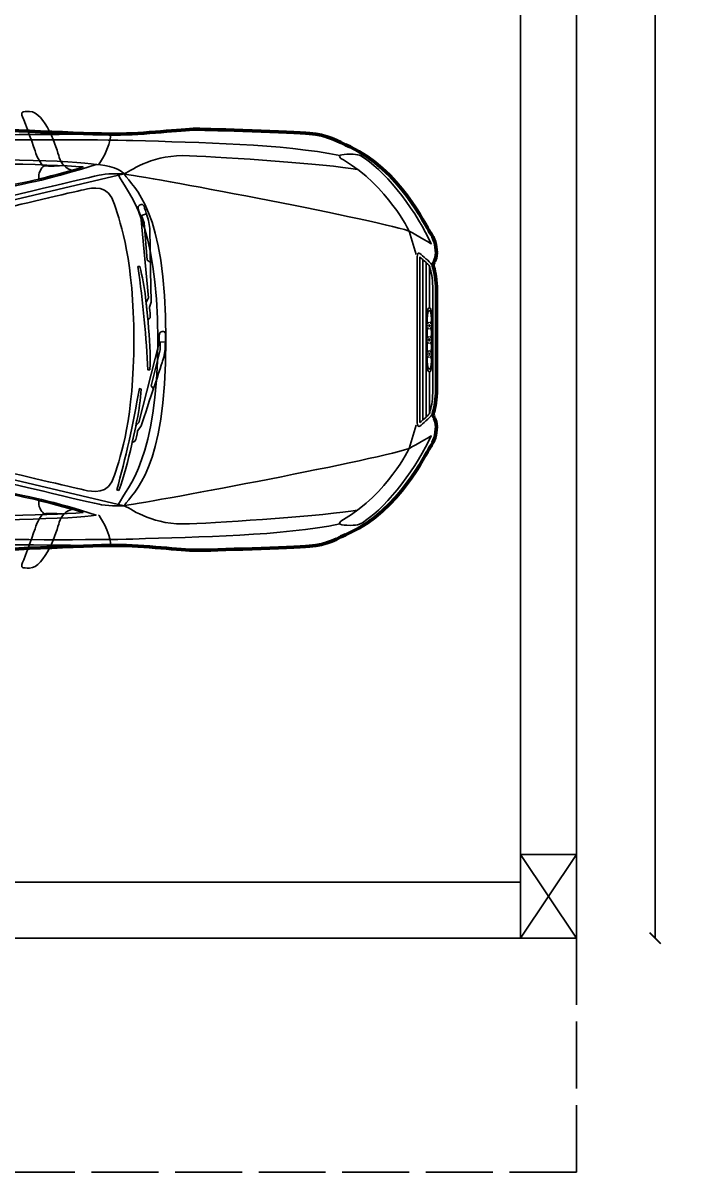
# Model space of a CAD drawing. Header units: inches. Extents: x -19338 to 11623, y -1285 to 3664.
# Drawn here: x -2304.6 to -2184.4, y 17.7 to 224 of the extents above; entities that cross this region are included whole.
import ezdxf

# ---------------------------------------------------------------- set-up
doc = ezdxf.new("R2010")
doc.units = ezdxf.units.IN
doc.header["$MEASUREMENT"] = 0
doc.linetypes.add('ACAD_ISO02W100', pattern=[15, 12, -3])
doc.layers.get('0').update_dxf_attribs({"color": 18})
doc.layers.add('C', color=141, linetype='Continuous')
doc.layers.add('Dot Line', color=210, linetype='ACAD_ISO02W100', plot=False)
doc.styles.get("Standard").update_dxf_attribs({"font": 'arial.ttf'})
doc.dimstyles.get("Standard").update_dxf_attribs({"dimtxt": 3, "dimasz": 2, "dimexe": 0.18, "dimexo": 0.0625, "dimgap": 0.09, "dimtad": 0, "dimtih": 1, "dimtoh": 1, "dimdsep": 46, "dimlunit": 3, "dimtxsty": 'Standard', "dimblk": 'ARCHTICK', "dimcen": 0.09, "dimse1": 1, "dimse2": 1, "dimclrd": 2, "dimadec": 0, "dimazin": 0, "dimtfac": 1, "dimtofl": 0, "dimtmove": 0, "dimatfit": 3, "dimfxl": 1, "dimtolj": 1, "dimtzin": 0, "dimarcsym": 0})

# ---------------------------------------------------------------- blocks, each defined once
blk = doc.blocks.new('A$C0B5925C7')
at = {"lineweight": 25}
for points, knots in [([(2.9938, 1.7731), (2.9854, 1.7819), (2.9782, 1.7934), (2.9742, 1.808), (2.9742, 1.808), (2.9645, 1.8444), (2.9131, 2.0083), (2.8428, 2.0102), (2.8428, 2.0102), (2.8129, 2.0102), (2.8025, 2.0096), (2.8129, 1.9862), (2.8129, 1.9862), (2.8233, 1.9628), (2.8656, 1.8451), (2.8714, 1.8255), (2.8714, 1.8255), (2.8768, 1.8076), (2.8926, 1.781), (2.9032, 1.7713), (2.9032, 1.7713), (2.9322, 1.769), (2.9744, 1.7694), (2.9938, 1.7731)], [0, 0, 0, 0, 0.166667, 0.166667, 0.166667, 0.166667, 0.333333, 0.333333, 0.333333, 0.333333, 0.5, 0.5, 0.5, 0.5, 0.666667, 0.666667, 0.666667, 0.666667, 0.833333, 0.833333, 0.833333, 0.833333, 1, 1, 1, 1]), ([(0.3845, 1.7931), (0.5553, 1.8273), (0.9012, 1.8636), (1.2614, 1.8698), (1.2614, 1.8698), (1.6217, 1.876), (3.0067, 1.8915), (3.2986, 1.8822), (3.2986, 1.8822), (3.5906, 1.8729), (3.9588, 1.8677), (4.2095, 1.816)], [0, 0, 0, 0, 0.333333, 0.333333, 0.333333, 0.333333, 0.666667, 0.666667, 0.666667, 0.666667, 1, 1, 1, 1]), ([(3.2603, 1.7355), (3.3026, 1.7567), (3.3871, 1.8223), (3.5468, 1.8153), (3.5468, 1.8153), (3.7065, 1.8083), (4.147, 1.78), (4.2872, 1.7545)], [0, 0, 0, 0, 0.5, 0.5, 0.5, 0.5, 1, 1, 1, 1]), ([(4.2543, 1.822), (4.2139, 1.822), (4.1894, 1.8174), (4.2245, 1.7967), (4.2245, 1.7967), (4.4212, 1.6805), (4.5136, 1.4839), (4.5136, 1.4839), (4.5136, 1.4839), (4.5136, 1.4839), (4.6091, 1.4307), (4.6104, 1.4273), (4.6104, 1.4273), (4.5555, 1.557), (4.4172, 1.7392), (4.3213, 1.8012), (4.3213, 1.8012), (4.302, 1.8161), (4.2923, 1.822), (4.2543, 1.822)], [0, 0, 0, 0, 0.2, 0.2, 0.2, 0.2, 0.4, 0.4, 0.4, 0.4, 0.6, 0.6, 0.6, 0.6, 0.8, 0.8, 0.8, 0.8, 1, 1, 1, 1]), ([(1.1717, 1.7605), (1.1433, 1.7569), (1.1175, 1.7393), (1.1717, 1.7205), (1.1717, 1.7205), (1.2259, 1.7017), (1.3365, 1.6711), (1.3836, 1.6616), (1.3836, 1.6616), (1.4307, 1.6522), (1.5861, 1.624), (1.6638, 1.6193), (1.6638, 1.6193), (1.7415, 1.6146), (2.1395, 1.6193), (2.2337, 1.6193), (2.2337, 1.6193), (2.3278, 1.6193), (2.6504, 1.6593), (2.7281, 1.6734), (2.7281, 1.6734), (2.8058, 1.6875), (2.9612, 1.7181), (3.1363, 1.7771), (3.1363, 1.7771), (2.9424, 1.8123), (1.5414, 1.8076), (1.1717, 1.7605)], [0, 0, 0, 0, 0.142857, 0.142857, 0.142857, 0.142857, 0.285714, 0.285714, 0.285714, 0.285714, 0.428571, 0.428571, 0.428571, 0.428571, 0.571429, 0.571429, 0.571429, 0.571429, 0.714286, 0.714286, 0.714286, 0.714286, 0.857143, 0.857143, 0.857143, 0.857143, 1, 1, 1, 1]), ([(1.1732, 1.7426), (1.1732, 1.7426), (1.1732, 1.7426), (1.1732, 1.7426), (1.1732, 1.7426), (1.1628, 1.7413), (1.1568, 1.7385), (1.1539, 1.7364), (1.1539, 1.7364), (1.1564, 1.7342), (1.1621, 1.7305), (1.1756, 1.7258), (1.1756, 1.7258), (1.2284, 1.7075), (1.3385, 1.6769), (1.386, 1.6674), (1.386, 1.6674), (1.4428, 1.6561), (1.5919, 1.6297), (1.6645, 1.6253), (1.6645, 1.6253), (1.7214, 1.6218), (1.9536, 1.6235), (2.1072, 1.6246), (2.1072, 1.6246), (2.1072, 1.6246), (2.2337, 1.6253), (2.2337, 1.6253), (2.2337, 1.6253), (2.3276, 1.6253), (2.6517, 1.6657), (2.726, 1.6792), (2.726, 1.6792), (2.8502, 1.7018), (2.9685, 1.7311), (3.0794, 1.7657), (3.0794, 1.7657), (2.7581, 1.7934), (1.5158, 1.7862), (1.1732, 1.7426)], [0, 0, 0, 0, 0.1, 0.1, 0.1, 0.1, 0.2, 0.2, 0.2, 0.2, 0.3, 0.3, 0.3, 0.3, 0.4, 0.4, 0.4, 0.4, 0.5, 0.5, 0.5, 0.5, 0.6, 0.6, 0.6, 0.6, 0.7, 0.7, 0.7, 0.7, 0.8, 0.8, 0.8, 0.8, 0.9, 0.9, 0.9, 0.9, 1, 1, 1, 1]), ([(2.9938, 1.7731), (2.9744, 1.7694), (2.9322, 1.769), (2.9032, 1.7713), (2.9032, 1.7713), (2.9041, 1.7705), (2.9051, 1.7695), (2.9059, 1.769), (2.9059, 1.769), (2.8949, 1.7638), (2.8803, 1.737), (2.8843, 1.7123), (2.8843, 1.7123), (2.8978, 1.7156), (3.0326, 1.7516), (3.0326, 1.7516), (3.0326, 1.7516), (3.0214, 1.753), (3.0063, 1.76), (2.9938, 1.7731)], [0, 0, 0, 0, 0.2, 0.2, 0.2, 0.2, 0.4, 0.4, 0.4, 0.4, 0.6, 0.6, 0.6, 0.6, 0.8, 0.8, 0.8, 0.8, 1, 1, 1, 1]), ([(3.2603, 1.7355), (3.2603, 1.7355), (2.5695, 1.5733), (2.5695, 1.5733), (2.5695, 1.5733), (2.5695, 1.5733), (2.5946, 1.5987), (2.634, 1.6079), (2.634, 1.6079), (2.6734, 1.6172), (3.1237, 1.7248), (3.1608, 1.7317), (3.1608, 1.7317), (3.1978, 1.7387), (3.2603, 1.7355), (3.2603, 1.7355)], [0, 0, 0, 0, 0.25, 0.25, 0.25, 0.25, 0.5, 0.5, 0.5, 0.5, 0.75, 0.75, 0.75, 0.75, 1, 1, 1, 1]), ([(2.6251, 1.0051), (2.6251, 0.6975), (2.5695, 0.4369), (2.5695, 0.4369), (2.5695, 0.4369), (2.5695, 0.4369), (3.2603, 0.2747), (3.2603, 0.2747), (3.2603, 0.2747), (3.302, 0.3396), (3.4434, 0.4241), (3.4434, 1.0051), (3.4434, 1.0051), (3.4434, 1.5861), (3.302, 1.6706), (3.2603, 1.7355), (3.2603, 1.7355), (3.2603, 1.7355), (2.5695, 1.5733), (2.5695, 1.5733), (2.5695, 1.5733), (2.5695, 1.5733), (2.6251, 1.3127), (2.6251, 1.0051)], [0, 0, 0, 0, 0.166667, 0.166667, 0.166667, 0.166667, 0.333333, 0.333333, 0.333333, 0.333333, 0.5, 0.5, 0.5, 0.5, 0.666667, 0.666667, 0.666667, 0.666667, 0.833333, 0.833333, 0.833333, 0.833333, 1, 1, 1, 1]), ([(3.2342, 0.2809), (3.2762, 0.3599), (3.4077, 0.4819), (3.4077, 1.0051), (3.4077, 1.0051), (3.4077, 1.5283), (3.2762, 1.6504), (3.2342, 1.7294)], [0, 0, 0, 0, 0.5, 0.5, 0.5, 0.5, 1, 1, 1, 1]), ([(2.6686, 1.0051), (2.6686, 0.761), (2.6285, 0.5611), (2.6215, 0.5149), (2.6215, 0.5149), (2.6158, 0.4771), (2.6567, 0.4422), (2.7056, 0.4317), (2.7056, 0.4317), (2.7546, 0.4211), (3.0404, 0.3536), (3.0814, 0.3444), (3.0814, 0.3444), (3.1225, 0.3351), (3.19, 0.3192), (3.2177, 0.4092), (3.2177, 0.4092), (3.2455, 0.4991), (3.3024, 0.6581), (3.3024, 1.0051), (3.3024, 1.0051), (3.3024, 1.3522), (3.2455, 1.5111), (3.2177, 1.6011), (3.2177, 1.6011), (3.19, 1.691), (3.1225, 1.6751), (3.0814, 1.6659), (3.0814, 1.6659), (3.0404, 1.6566), (2.7546, 1.5892), (2.7056, 1.5786), (2.7056, 1.5786), (2.6567, 1.568), (2.6158, 1.5331), (2.6215, 1.4954), (2.6215, 1.4954), (2.6285, 1.4491), (2.6686, 1.2493), (2.6686, 1.0051)], [0, 0, 0, 0, 0.1, 0.1, 0.1, 0.1, 0.2, 0.2, 0.2, 0.2, 0.3, 0.3, 0.3, 0.3, 0.4, 0.4, 0.4, 0.4, 0.5, 0.5, 0.5, 0.5, 0.6, 0.6, 0.6, 0.6, 0.7, 0.7, 0.7, 0.7, 0.8, 0.8, 0.8, 0.8, 0.9, 0.9, 0.9, 0.9, 1, 1, 1, 1]), ([(3.361, 1.5493), (3.3701, 1.5234), (3.3724, 1.5021), (3.3732, 1.4762), (3.3732, 1.4762), (3.3732, 1.4572), (3.3785, 1.1707), (3.3785, 1.1707), (3.3785, 1.1707), (3.3785, 1.1707), (3.3709, 1.1486), (3.3709, 1.1486), (3.3709, 1.1486), (3.3709, 1.1486), (3.3739, 1.1235), (3.3747, 1.1098), (3.3747, 1.1098), (3.3762, 1.0961), (3.364, 1.0938), (3.364, 1.0938), (3.364, 1.0938), (3.364, 1.0938), (3.3564, 1.1692), (3.3564, 1.1692), (3.3564, 1.1692), (3.3564, 1.1692), (3.3663, 1.1898), (3.3663, 1.1898), (3.3663, 1.1898), (3.3663, 1.1898), (3.3328, 1.5478), (3.3328, 1.5478), (3.3328, 1.5478), (3.3328, 1.5478), (3.329, 1.5585), (3.3236, 1.5752), (3.3236, 1.5752), (3.3183, 1.5912), (3.3229, 1.5966), (3.3297, 1.5988), (3.3297, 1.5988), (3.3373, 1.6011), (3.3435, 1.6027), (3.3472, 1.5928), (3.3472, 1.5928), (3.3503, 1.5829), (3.3556, 1.5661), (3.361, 1.5493)], [0, 0, 0, 0, 0.083333, 0.083333, 0.083333, 0.083333, 0.166667, 0.166667, 0.166667, 0.166667, 0.25, 0.25, 0.25, 0.25, 0.333333, 0.333333, 0.333333, 0.333333, 0.416667, 0.416667, 0.416667, 0.416667, 0.5, 0.5, 0.5, 0.5, 0.583333, 0.583333, 0.583333, 0.583333, 0.666667, 0.666667, 0.666667, 0.666667, 0.75, 0.75, 0.75, 0.75, 0.833333, 0.833333, 0.833333, 0.833333, 0.916667, 0.916667, 0.916667, 0.916667, 1, 1, 1, 1]), ([(3.3366, 1.5524), (3.3366, 1.5524), (3.3472, 1.5196), (3.3472, 1.5196), (3.3472, 1.5196), (3.3472, 1.5196), (3.3617, 1.3558), (3.3617, 1.3558), (3.3617, 1.3558), (3.3617, 1.3558), (3.3747, 1.3467), (3.3747, 1.3467)], [0, 0, 0, 0, 0.333333, 0.333333, 0.333333, 0.333333, 0.666667, 0.666667, 0.666667, 0.666667, 1, 1, 1, 1]), ([(4.6297, 1.0013), (4.6297, 1.0013), (4.6297, 0.7709), (4.6297, 0.7709), (4.6297, 0.7709), (4.6297, 0.7339), (4.6212, 0.7004), (4.6172, 0.6842), (4.6172, 0.6842), (4.6172, 0.6842), (4.6164, 0.6812), (4.6164, 0.6812), (4.6164, 0.6812), (4.6117, 0.6665), (4.5822, 0.6438), (4.5663, 0.6295), (4.5663, 0.6295), (4.5505, 0.6151), (4.5489, 0.6295), (4.5489, 0.6552), (4.5489, 0.6552), (4.5489, 0.6809), (4.5489, 1.0051), (4.5489, 1.0051), (4.5489, 1.0051), (4.5489, 1.0051), (4.5489, 1.3294), (4.5489, 1.3551), (4.5489, 1.3551), (4.5489, 1.3808), (4.5505, 1.3951), (4.5663, 1.3808), (4.5663, 1.3808), (4.5822, 1.3664), (4.6117, 1.3437), (4.6164, 1.3291), (4.6164, 1.3291), (4.6164, 1.3291), (4.6172, 1.326), (4.6172, 1.326), (4.6172, 1.326), (4.6212, 1.3099), (4.6297, 1.2763), (4.6297, 1.2394), (4.6297, 1.2394), (4.6297, 1.2394), (4.6297, 1.0089), (4.6297, 1.0089), (4.6297, 1.0089), (4.6297, 1.0089), (4.6297, 1.0013), (4.6297, 1.0013)], [0, 0, 0, 0, 0.076923, 0.076923, 0.076923, 0.076923, 0.153846, 0.153846, 0.153846, 0.153846, 0.230769, 0.230769, 0.230769, 0.230769, 0.307692, 0.307692, 0.307692, 0.307692, 0.384615, 0.384615, 0.384615, 0.384615, 0.461538, 0.461538, 0.461538, 0.461538, 0.538462, 0.538462, 0.538462, 0.538462, 0.615385, 0.615385, 0.615385, 0.615385, 0.692308, 0.692308, 0.692308, 0.692308, 0.769231, 0.769231, 0.769231, 0.769231, 0.846154, 0.846154, 0.846154, 0.846154, 0.923077, 0.923077, 0.923077, 0.923077, 1, 1, 1, 1]), ([(4.561, 1.3551), (4.561, 1.3551), (4.561, 1.3551), (4.561, 1.3551), (4.561, 1.3551), (4.561, 1.3551), (4.561, 0.6552), (4.561, 0.6552), (4.561, 0.6552), (4.561, 0.6493), (4.5611, 0.6447), (4.5613, 0.641), (4.5613, 0.641), (4.5646, 0.6439), (4.5696, 0.6482), (4.5696, 0.6482), (4.5696, 0.6482), (4.5818, 0.6588), (4.6022, 0.6763), (4.6049, 0.6848), (4.6049, 0.6848), (4.6049, 0.6848), (4.6055, 0.6872), (4.6055, 0.6872), (4.6055, 0.6872), (4.6095, 0.7029), (4.6177, 0.7354), (4.6177, 0.7709), (4.6177, 0.7709), (4.6177, 0.7709), (4.6178, 1.2394), (4.6178, 1.2394), (4.6178, 1.2394), (4.6178, 1.2748), (4.6095, 1.3074), (4.6055, 1.323), (4.6055, 1.323), (4.6055, 1.323), (4.6047, 1.3261), (4.6047, 1.3261), (4.6047, 1.3261), (4.6023, 1.3339), (4.5818, 1.3515), (4.5696, 1.362), (4.5696, 1.362), (4.5696, 1.362), (4.5646, 1.3664), (4.5613, 1.3692), (4.5613, 1.3692), (4.5611, 1.3655), (4.561, 1.361), (4.561, 1.3551)], [0, 0, 0, 0, 0.076923, 0.076923, 0.076923, 0.076923, 0.153846, 0.153846, 0.153846, 0.153846, 0.230769, 0.230769, 0.230769, 0.230769, 0.307692, 0.307692, 0.307692, 0.307692, 0.384615, 0.384615, 0.384615, 0.384615, 0.461538, 0.461538, 0.461538, 0.461538, 0.538462, 0.538462, 0.538462, 0.538462, 0.615385, 0.615385, 0.615385, 0.615385, 0.692308, 0.692308, 0.692308, 0.692308, 0.769231, 0.769231, 0.769231, 0.769231, 0.846154, 0.846154, 0.846154, 0.846154, 0.923077, 0.923077, 0.923077, 0.923077, 1, 1, 1, 1]), ([(3.3724, 0.8729), (3.377, 0.9384), (3.3716, 1.01), (3.3648, 1.0839), (3.3648, 1.0839), (3.361, 1.1197), (3.3579, 1.1555), (3.3541, 1.1905), (3.3541, 1.1905), (3.3495, 1.24), (3.3396, 1.2819), (3.329, 1.3276), (3.329, 1.3276), (3.329, 1.3276), (3.3206, 1.3276), (3.3206, 1.3276), (3.3206, 1.3276), (3.3427, 1.1722), (3.3579, 1.0107), (3.364, 0.8721), (3.364, 0.8721), (3.364, 0.8721), (3.3724, 0.8729), (3.3724, 0.8729)], [0, 0, 0, 0, 0.166667, 0.166667, 0.166667, 0.166667, 0.333333, 0.333333, 0.333333, 0.333333, 0.5, 0.5, 0.5, 0.5, 0.666667, 0.666667, 0.666667, 0.666667, 0.833333, 0.833333, 0.833333, 0.833333, 1, 1, 1, 1]), ([(3.441, 0.9841), (3.441, 0.9559), (3.4364, 0.9353), (3.4288, 0.9109), (3.4288, 0.9109), (3.4235, 0.8927), (3.3335, 0.623), (3.3335, 0.623), (3.3335, 0.623), (3.3335, 0.623), (3.319, 0.6047), (3.319, 0.6047), (3.319, 0.6047), (3.319, 0.6047), (3.3145, 0.5803), (3.3114, 0.5666), (3.3114, 0.5666), (3.3076, 0.5529), (3.2954, 0.5544), (3.2954, 0.5544), (3.2954, 0.5544), (3.2954, 0.5544), (3.3122, 0.6291), (3.3122, 0.6291), (3.3122, 0.6291), (3.3122, 0.6291), (3.3244, 0.6413), (3.3244, 0.6413), (3.3244, 0.6413), (3.3244, 0.6413), (3.4136, 0.9917), (3.4136, 0.9917), (3.4136, 0.9917), (3.4136, 0.9917), (3.4136, 1.0031), (3.4136, 1.0206), (3.4136, 1.0206), (3.4143, 1.0382), (3.4204, 1.0412), (3.4273, 1.0412), (3.4273, 1.0412), (3.4349, 1.0412), (3.4418, 1.0404), (3.4418, 1.0298), (3.4418, 1.0298), (3.4425, 1.0191), (3.4418, 1.0016), (3.441, 0.9841)], [0, 0, 0, 0, 0.083333, 0.083333, 0.083333, 0.083333, 0.166667, 0.166667, 0.166667, 0.166667, 0.25, 0.25, 0.25, 0.25, 0.333333, 0.333333, 0.333333, 0.333333, 0.416667, 0.416667, 0.416667, 0.416667, 0.5, 0.5, 0.5, 0.5, 0.583333, 0.583333, 0.583333, 0.583333, 0.666667, 0.666667, 0.666667, 0.666667, 0.75, 0.75, 0.75, 0.75, 0.833333, 0.833333, 0.833333, 0.833333, 0.916667, 0.916667, 0.916667, 0.916667, 1, 1, 1, 1]), ([(3.4189, 0.9955), (3.4189, 0.9955), (3.4181, 0.9605), (3.4181, 0.9605), (3.4181, 0.9605), (3.4181, 0.9605), (3.3785, 0.802), (3.3785, 0.802), (3.3785, 0.802), (3.3785, 0.802), (3.3884, 0.7891), (3.3884, 0.7891)], [0, 0, 0, 0, 0.333333, 0.333333, 0.333333, 0.333333, 0.666667, 0.666667, 0.666667, 0.666667, 1, 1, 1, 1]), ([(3.236, 0.3419), (3.2596, 0.4028), (3.2771, 0.4722), (3.2931, 0.5453), (3.2931, 0.5453), (3.3007, 0.5803), (3.3091, 0.6154), (3.316, 0.6497), (3.316, 0.6497), (3.3267, 0.6976), (3.3305, 0.7411), (3.3343, 0.7883), (3.3343, 0.7883), (3.3343, 0.7883), (3.3267, 0.7906), (3.3267, 0.7906), (3.3267, 0.7906), (3.3, 0.6359), (3.2649, 0.4782), (3.2276, 0.3442), (3.2276, 0.3442), (3.2276, 0.3442), (3.236, 0.3419), (3.236, 0.3419)], [0, 0, 0, 0, 0.166667, 0.166667, 0.166667, 0.166667, 0.333333, 0.333333, 0.333333, 0.333333, 0.5, 0.5, 0.5, 0.5, 0.666667, 0.666667, 0.666667, 0.666667, 0.833333, 0.833333, 0.833333, 0.833333, 1, 1, 1, 1]), ([(4.2543, 0.1882), (4.2139, 0.1882), (4.1894, 0.1928), (4.2245, 0.2135), (4.2245, 0.2135), (4.4212, 0.3297), (4.5136, 0.5263), (4.5136, 0.5263), (4.5136, 0.5263), (4.5136, 0.5263), (4.6091, 0.5796), (4.6104, 0.5829), (4.6104, 0.5829), (4.5555, 0.4532), (4.4172, 0.271), (4.3213, 0.2091), (4.3213, 0.2091), (4.302, 0.1942), (4.2923, 0.1882), (4.2543, 0.1882)], [0, 0, 0, 0, 0.2, 0.2, 0.2, 0.2, 0.4, 0.4, 0.4, 0.4, 0.6, 0.6, 0.6, 0.6, 0.8, 0.8, 0.8, 0.8, 1, 1, 1, 1]), ([(3.2603, 0.2747), (3.2603, 0.2747), (2.5695, 0.4369), (2.5695, 0.4369), (2.5695, 0.4369), (2.5695, 0.4369), (2.5946, 0.4116), (2.634, 0.4023), (2.634, 0.4023), (2.6734, 0.393), (3.1237, 0.2854), (3.1608, 0.2785), (3.1608, 0.2785), (3.1978, 0.2715), (3.2603, 0.2747), (3.2603, 0.2747)], [0, 0, 0, 0, 0.25, 0.25, 0.25, 0.25, 0.5, 0.5, 0.5, 0.5, 0.75, 0.75, 0.75, 0.75, 1, 1, 1, 1]), ([(1.1717, 0.2497), (1.1433, 0.2534), (1.1175, 0.2709), (1.1717, 0.2898), (1.1717, 0.2898), (1.2259, 0.3086), (1.3365, 0.3392), (1.3836, 0.3486), (1.3836, 0.3486), (1.4307, 0.358), (1.5861, 0.3863), (1.6638, 0.391), (1.6638, 0.391), (1.7415, 0.3957), (2.1395, 0.391), (2.2337, 0.391), (2.2337, 0.391), (2.3278, 0.391), (2.6504, 0.3509), (2.7281, 0.3368), (2.7281, 0.3368), (2.8058, 0.3227), (2.9612, 0.2921), (3.1363, 0.2332), (3.1363, 0.2332), (2.9424, 0.198), (1.5414, 0.2027), (1.1717, 0.2497)], [0, 0, 0, 0, 0.142857, 0.142857, 0.142857, 0.142857, 0.285714, 0.285714, 0.285714, 0.285714, 0.428571, 0.428571, 0.428571, 0.428571, 0.571429, 0.571429, 0.571429, 0.571429, 0.714286, 0.714286, 0.714286, 0.714286, 0.857143, 0.857143, 0.857143, 0.857143, 1, 1, 1, 1]), ([(1.1732, 0.2676), (1.1732, 0.2676), (1.1732, 0.2676), (1.1732, 0.2676), (1.1732, 0.2676), (1.1628, 0.269), (1.1568, 0.2718), (1.1539, 0.2738), (1.1539, 0.2738), (1.1564, 0.276), (1.1621, 0.2797), (1.1756, 0.2844), (1.1756, 0.2844), (1.2284, 0.3028), (1.3385, 0.3333), (1.386, 0.3428), (1.386, 0.3428), (1.4428, 0.3542), (1.5919, 0.3806), (1.6645, 0.385), (1.6645, 0.385), (1.7214, 0.3884), (1.9536, 0.3868), (2.1072, 0.3857), (2.1072, 0.3857), (2.1072, 0.3857), (2.2337, 0.385), (2.2337, 0.385), (2.2337, 0.385), (2.3276, 0.385), (2.6517, 0.3445), (2.726, 0.331), (2.726, 0.331), (2.8502, 0.3084), (2.9685, 0.2792), (3.0794, 0.2445), (3.0794, 0.2445), (2.7581, 0.2169), (1.5158, 0.224), (1.1732, 0.2676)], [0, 0, 0, 0, 0.1, 0.1, 0.1, 0.1, 0.2, 0.2, 0.2, 0.2, 0.3, 0.3, 0.3, 0.3, 0.4, 0.4, 0.4, 0.4, 0.5, 0.5, 0.5, 0.5, 0.6, 0.6, 0.6, 0.6, 0.7, 0.7, 0.7, 0.7, 0.8, 0.8, 0.8, 0.8, 0.9, 0.9, 0.9, 0.9, 1, 1, 1, 1]), ([(2.9938, 0.2371), (2.9744, 0.2409), (2.9322, 0.2412), (2.9032, 0.2389), (2.9032, 0.2389), (2.9041, 0.2398), (2.9051, 0.2407), (2.9059, 0.2413), (2.9059, 0.2413), (2.8949, 0.2465), (2.8803, 0.2733), (2.8843, 0.2979), (2.8843, 0.2979), (2.8978, 0.2947), (3.0326, 0.2587), (3.0326, 0.2587), (3.0326, 0.2587), (3.0214, 0.2572), (3.0063, 0.2502), (2.9938, 0.2371)], [0, 0, 0, 0, 0.2, 0.2, 0.2, 0.2, 0.4, 0.4, 0.4, 0.4, 0.6, 0.6, 0.6, 0.6, 0.8, 0.8, 0.8, 0.8, 1, 1, 1, 1]), ([(3.2603, 0.2747), (3.3026, 0.2536), (3.3871, 0.1879), (3.5468, 0.1949), (3.5468, 0.1949), (3.7065, 0.2019), (4.147, 0.2303), (4.2872, 0.2557)], [0, 0, 0, 0, 0.5, 0.5, 0.5, 0.5, 1, 1, 1, 1]), ([(0.3845, 0.2171), (0.5553, 0.183), (0.9012, 0.1466), (1.2614, 0.1404), (1.2614, 0.1404), (1.6217, 0.1342), (3.0067, 0.1187), (3.2986, 0.128), (3.2986, 0.128), (3.5906, 0.1373), (3.9588, 0.1425), (4.2095, 0.1942)], [0, 0, 0, 0, 0.333333, 0.333333, 0.333333, 0.333333, 0.666667, 0.666667, 0.666667, 0.666667, 1, 1, 1, 1]), ([(2.9938, 0.2371), (2.9854, 0.2283), (2.9782, 0.2169), (2.9742, 0.2023), (2.9742, 0.2023), (2.9645, 0.1658), (2.9131, 0.002), (2.8428, 0), (2.8428, 0), (2.8129, 0), (2.8025, 0.0006), (2.8129, 0.0241), (2.8129, 0.0241), (2.8233, 0.0475), (2.8656, 0.1652), (2.8714, 0.1847), (2.8714, 0.1847), (2.8768, 0.2027), (2.8926, 0.2292), (2.9032, 0.2389), (2.9032, 0.2389), (2.9322, 0.2412), (2.9744, 0.2409), (2.9938, 0.2371)], [0, 0, 0, 0, 0.166667, 0.166667, 0.166667, 0.166667, 0.333333, 0.333333, 0.333333, 0.333333, 0.5, 0.5, 0.5, 0.5, 0.666667, 0.666667, 0.666667, 0.666667, 0.833333, 0.833333, 0.833333, 0.833333, 1, 1, 1, 1])]:
    blk.add_open_spline(points, degree=3, knots=knots, dxfattribs=at)
at = {"lineweight": 53}
blk.add_open_spline([(0, 1.0051), (0.0074, 1.6846), (0.2359, 1.7833), (0.3865, 1.825), (0.3865, 1.825), (0.4753, 1.8522), (0.5461, 1.8739), (0.5824, 1.8848), (0.5824, 1.8848), (0.6186, 1.8957), (0.7293, 1.9192), (0.8218, 1.9211), (0.8218, 1.9211), (0.9143, 1.9229), (1.4659, 1.9319), (1.6181, 1.9319), (1.6181, 1.9319), (1.7704, 1.9319), (2.4835, 1.9319), (2.585, 1.9319), (2.585, 1.9319), (2.6864, 1.9319), (3.0911, 1.9102), (3.2199, 1.9102), (3.2199, 1.9102), (3.3487, 1.9102), (3.5102, 1.9319), (3.5772, 1.9319), (3.5772, 1.9319), (3.6442, 1.9319), (3.998, 1.9193), (4.076, 1.9138), (4.076, 1.9138), (4.1541, 1.9084), (4.1983, 1.8792), (4.2538, 1.854), (4.2538, 1.854), (4.4697, 1.7561), (4.5876, 1.5059), (4.6057, 1.4787), (4.6057, 1.4787), (4.6239, 1.4515), (4.6337, 1.4226), (4.6337, 1.3881), (4.6337, 1.3881), (4.6337, 1.3535), (4.6166, 1.3445), (4.6202, 1.33), (4.6202, 1.33), (4.6239, 1.3155), (4.6337, 1.2794), (4.6337, 1.2394), (4.6337, 1.2394), (4.6337, 1.1994), (4.6337, 1.0051), (4.6337, 1.0051), (4.6337, 1.0051), (4.6337, 1.0051), (4.6337, 0.8109), (4.6337, 0.7709), (4.6337, 0.7709), (4.6337, 0.7308), (4.6239, 0.6947), (4.6202, 0.6802), (4.6202, 0.6802), (4.6166, 0.6657), (4.6337, 0.6568), (4.6337, 0.6222), (4.6337, 0.6222), (4.6337, 0.5876), (4.6239, 0.5587), (4.6057, 0.5315), (4.6057, 0.5315), (4.5876, 0.5043), (4.4697, 0.2542), (4.2538, 0.1563), (4.2538, 0.1563), (4.1983, 0.1311), (4.154, 0.1019), (4.076, 0.0964), (4.076, 0.0964), (3.998, 0.091), (3.6442, 0.0784), (3.5772, 0.0784), (3.5772, 0.0784), (3.5102, 0.0784), (3.3487, 0.1001), (3.2199, 0.1001), (3.2199, 0.1001), (3.0911, 0.1001), (2.6864, 0.0784), (2.585, 0.0784), (2.585, 0.0784), (2.4835, 0.0784), (1.7704, 0.0784), (1.6181, 0.0784), (1.6181, 0.0784), (1.4659, 0.0784), (0.9143, 0.0874), (0.8218, 0.0892), (0.8218, 0.0892), (0.7293, 0.091), (0.6186, 0.1145), (0.5824, 0.1254), (0.5824, 0.1254), (0.5461, 0.1363), (0.4753, 0.1581), (0.3865, 0.1853), (0.3865, 0.1853), (0.2359, 0.2269), (0.0074, 0.3256), (0, 1.0051)], degree=3, knots=[0, 0, 0, 0, 0.035714, 0.035714, 0.035714, 0.035714, 0.071429, 0.071429, 0.071429, 0.071429, 0.107143, 0.107143, 0.107143, 0.107143, 0.142857, 0.142857, 0.142857, 0.142857, 0.178571, 0.178571, 0.178571, 0.178571, 0.214286, 0.214286, 0.214286, 0.214286, 0.25, 0.25, 0.25, 0.25, 0.285714, 0.285714, 0.285714, 0.285714, 0.321429, 0.321429, 0.321429, 0.321429, 0.357143, 0.357143, 0.357143, 0.357143, 0.392857, 0.392857, 0.392857, 0.392857, 0.428571, 0.428571, 0.428571, 0.428571, 0.464286, 0.464286, 0.464286, 0.464286, 0.5, 0.5, 0.5, 0.5, 0.535714, 0.535714, 0.535714, 0.535714, 0.571429, 0.571429, 0.571429, 0.571429, 0.607143, 0.607143, 0.607143, 0.607143, 0.642857, 0.642857, 0.642857, 0.642857, 0.678571, 0.678571, 0.678571, 0.678571, 0.714286, 0.714286, 0.714286, 0.714286, 0.75, 0.75, 0.75, 0.75, 0.785714, 0.785714, 0.785714, 0.785714, 0.821429, 0.821429, 0.821429, 0.821429, 0.857143, 0.857143, 0.857143, 0.857143, 0.892857, 0.892857, 0.892857, 0.892857, 0.928571, 0.928571, 0.928571, 0.928571, 0.964286, 0.964286, 0.964286, 0.964286, 1, 1, 1, 1], dxfattribs=at)
at = {"lineweight": 25}
for points in [[(2.1344, 1.9094), (2.5554, 1.907), (2.974, 1.9073), (3.1425, 1.9116)], [(3.1473, 1.7758), (3.1473, 1.7758), (3.201, 1.8519), (3.201, 1.9103)], [(3.1251, 1.7783), (3.1569, 1.7748), (3.2359, 1.7673), (3.2603, 1.7355)], [(4.5136, 1.4839), (4.3231, 1.5438), (3.3474, 1.7252), (3.2521, 1.7358)], [(3.3312, 1.5509), (3.3312, 1.5509), (3.3579, 1.56), (3.3579, 1.56)], [(4.5452, 1.381), (4.5452, 1.381), (4.5136, 1.4839), (4.5136, 1.4839)], [(4.5741, 1.3581), (4.5741, 1.3581), (4.5741, 0.6529), (4.5741, 0.6529)], [(4.589, 1.3448), (4.589, 1.3448), (4.589, 0.6675), (4.589, 0.6675)], [(4.6032, 1.3291), (4.6032, 1.3291), (4.6032, 1.1458), (4.6032, 1.1458)], [(3.4136, 0.9955), (3.4136, 0.9955), (3.4418, 0.9947), (3.4418, 0.9947)], [(4.6032, 0.6812), (4.6032, 0.6812), (4.6032, 0.8644), (4.6032, 0.8644)], [(4.5452, 0.6292), (4.5452, 0.6292), (4.5136, 0.5263), (4.5136, 0.5263)], [(4.5136, 0.5263), (4.3231, 0.4665), (3.3474, 0.285), (3.2521, 0.2744)], [(3.1473, 0.2345), (3.1473, 0.2345), (3.201, 0.1584), (3.201, 0.0999)], [(2.1344, 0.1009), (2.5554, 0.1032), (2.974, 0.1029), (3.1425, 0.0987)]]:
    blk.add_open_spline(points, degree=3, dxfattribs=at)
for points, knots in [([(4.2543, 1.822), (4.2139, 1.822), (4.1894, 1.8174), (4.2245, 1.7967), (4.2245, 1.7967), (4.4212, 1.6805), (4.5136, 1.4839), (4.5136, 1.4839), (4.5136, 1.4839), (4.5136, 1.4839), (4.6091, 1.4307), (4.6104, 1.4273), (4.6104, 1.4273), (4.5555, 1.557), (4.4172, 1.7392), (4.3213, 1.8012), (4.3213, 1.8012), (4.302, 1.8161), (4.2923, 1.822), (4.2543, 1.822)], [0, 0, 0, 0, 0.2, 0.2, 0.2, 0.2, 0.4, 0.4, 0.4, 0.4, 0.6, 0.6, 0.6, 0.6, 0.8, 0.8, 0.8, 0.8, 1, 1, 1, 1]), ([(3.2603, 1.7355), (3.2603, 1.7355), (2.5695, 1.5733), (2.5695, 1.5733), (2.5695, 1.5733), (2.5695, 1.5733), (2.5946, 1.5987), (2.634, 1.6079), (2.634, 1.6079), (2.6734, 1.6172), (3.1237, 1.7248), (3.1608, 1.7317), (3.1608, 1.7317), (3.1978, 1.7387), (3.2603, 1.7355), (3.2603, 1.7355)], [0, 0, 0, 0, 0.25, 0.25, 0.25, 0.25, 0.5, 0.5, 0.5, 0.5, 0.75, 0.75, 0.75, 0.75, 1, 1, 1, 1]), ([(2.6251, 1.0051), (2.6251, 0.6975), (2.5695, 0.4369), (2.5695, 0.4369), (2.5695, 0.4369), (2.5695, 0.4369), (3.2603, 0.2747), (3.2603, 0.2747), (3.2603, 0.2747), (3.302, 0.3396), (3.4434, 0.4241), (3.4434, 1.0051), (3.4434, 1.0051), (3.4434, 1.5861), (3.302, 1.6706), (3.2603, 1.7355), (3.2603, 1.7355), (3.2603, 1.7355), (2.5695, 1.5733), (2.5695, 1.5733), (2.5695, 1.5733), (2.5695, 1.5733), (2.6251, 1.3127), (2.6251, 1.0051)], [0, 0, 0, 0, 0.166667, 0.166667, 0.166667, 0.166667, 0.333333, 0.333333, 0.333333, 0.333333, 0.5, 0.5, 0.5, 0.5, 0.666667, 0.666667, 0.666667, 0.666667, 0.833333, 0.833333, 0.833333, 0.833333, 1, 1, 1, 1]), ([(3.361, 1.5493), (3.3701, 1.5234), (3.3724, 1.5021), (3.3732, 1.4762), (3.3732, 1.4762), (3.3732, 1.4572), (3.3785, 1.1707), (3.3785, 1.1707), (3.3785, 1.1707), (3.3785, 1.1707), (3.3709, 1.1486), (3.3709, 1.1486), (3.3709, 1.1486), (3.3709, 1.1486), (3.3739, 1.1235), (3.3747, 1.1098), (3.3747, 1.1098), (3.3762, 1.0961), (3.364, 1.0938), (3.364, 1.0938), (3.364, 1.0938), (3.364, 1.0938), (3.3564, 1.1692), (3.3564, 1.1692), (3.3564, 1.1692), (3.3564, 1.1692), (3.3663, 1.1898), (3.3663, 1.1898), (3.3663, 1.1898), (3.3663, 1.1898), (3.3328, 1.5478), (3.3328, 1.5478), (3.3328, 1.5478), (3.3328, 1.5478), (3.329, 1.5585), (3.3236, 1.5752), (3.3236, 1.5752), (3.3183, 1.5912), (3.3229, 1.5966), (3.3297, 1.5988), (3.3297, 1.5988), (3.3373, 1.6011), (3.3435, 1.6027), (3.3472, 1.5928), (3.3472, 1.5928), (3.3503, 1.5829), (3.3556, 1.5661), (3.361, 1.5493)], [0, 0, 0, 0, 0.083333, 0.083333, 0.083333, 0.083333, 0.166667, 0.166667, 0.166667, 0.166667, 0.25, 0.25, 0.25, 0.25, 0.333333, 0.333333, 0.333333, 0.333333, 0.416667, 0.416667, 0.416667, 0.416667, 0.5, 0.5, 0.5, 0.5, 0.583333, 0.583333, 0.583333, 0.583333, 0.666667, 0.666667, 0.666667, 0.666667, 0.75, 0.75, 0.75, 0.75, 0.833333, 0.833333, 0.833333, 0.833333, 0.916667, 0.916667, 0.916667, 0.916667, 1, 1, 1, 1]), ([(4.5902, 1.0986), (4.5902, 1.0864), (4.5914, 1.0757), (4.5935, 1.0674), (4.5935, 1.0674), (4.5914, 1.059), (4.5902, 1.0475), (4.5902, 1.0353), (4.5902, 1.0353), (4.5902, 1.0232), (4.5914, 1.0125), (4.5933, 1.0041), (4.5933, 1.0041), (4.5914, 0.9965), (4.5902, 0.9851), (4.5902, 0.9736), (4.5902, 0.9736), (4.5902, 0.9615), (4.5914, 0.95), (4.5935, 0.9416), (4.5935, 0.9416), (4.5914, 0.9333), (4.5902, 0.9226), (4.5902, 0.9104), (4.5902, 0.9104), (4.5902, 0.8845), (4.5957, 0.8632), (4.6027, 0.8632), (4.6027, 0.8632), (4.6095, 0.8632), (4.6152, 0.8845), (4.6152, 0.9104), (4.6152, 0.9104), (4.6152, 0.9226), (4.6138, 0.9333), (4.6119, 0.9416), (4.6119, 0.9416), (4.6138, 0.95), (4.6152, 0.9615), (4.6152, 0.9736), (4.6152, 0.9736), (4.6152, 0.9851), (4.614, 0.9965), (4.6119, 1.0041), (4.6119, 1.0041), (4.614, 1.0125), (4.6152, 1.0232), (4.6152, 1.0353), (4.6152, 1.0353), (4.6152, 1.0489), (4.6128, 1.0636), (4.6119, 1.0674), (4.6119, 1.0674), (4.6138, 1.0757), (4.6152, 1.0864), (4.6152, 1.0986), (4.6152, 1.0986), (4.6152, 1.1245), (4.6095, 1.1458), (4.6027, 1.1458), (4.6027, 1.1458), (4.5957, 1.1458), (4.5902, 1.1245), (4.5902, 1.0986)], [0, 0, 0, 0, 0.0625, 0.0625, 0.0625, 0.0625, 0.125, 0.125, 0.125, 0.125, 0.1875, 0.1875, 0.1875, 0.1875, 0.25, 0.25, 0.25, 0.25, 0.3125, 0.3125, 0.3125, 0.3125, 0.375, 0.375, 0.375, 0.375, 0.4375, 0.4375, 0.4375, 0.4375, 0.5, 0.5, 0.5, 0.5, 0.5625, 0.5625, 0.5625, 0.5625, 0.625, 0.625, 0.625, 0.625, 0.6875, 0.6875, 0.6875, 0.6875, 0.75, 0.75, 0.75, 0.75, 0.8125, 0.8125, 0.8125, 0.8125, 0.875, 0.875, 0.875, 0.875, 0.9375, 0.9375, 0.9375, 0.9375, 1, 1, 1, 1]), ([(4.2543, 0.1882), (4.2139, 0.1882), (4.1894, 0.1928), (4.2245, 0.2135), (4.2245, 0.2135), (4.4212, 0.3297), (4.5136, 0.5263), (4.5136, 0.5263), (4.5136, 0.5263), (4.5136, 0.5263), (4.6091, 0.5796), (4.6104, 0.5829), (4.6104, 0.5829), (4.5555, 0.4532), (4.4172, 0.271), (4.3213, 0.2091), (4.3213, 0.2091), (4.302, 0.1942), (4.2923, 0.1882), (4.2543, 0.1882)], [0, 0, 0, 0, 0.2, 0.2, 0.2, 0.2, 0.4, 0.4, 0.4, 0.4, 0.6, 0.6, 0.6, 0.6, 0.8, 0.8, 0.8, 0.8, 1, 1, 1, 1])]:
    blk.add_open_spline(points, degree=3, knots=knots)
at = {"lineweight": 18}
for points, knots in [([(4.5902, 1.0986), (4.5902, 1.0864), (4.5914, 1.0757), (4.5935, 1.0674), (4.5935, 1.0674), (4.5914, 1.059), (4.5902, 1.0475), (4.5902, 1.0353), (4.5902, 1.0353), (4.5902, 1.0232), (4.5914, 1.0125), (4.5933, 1.0041), (4.5933, 1.0041), (4.5914, 0.9965), (4.5902, 0.9851), (4.5902, 0.9736), (4.5902, 0.9736), (4.5902, 0.9615), (4.5914, 0.95), (4.5935, 0.9416), (4.5935, 0.9416), (4.5914, 0.9333), (4.5902, 0.9226), (4.5902, 0.9104), (4.5902, 0.9104), (4.5902, 0.8845), (4.5957, 0.8632), (4.6027, 0.8632), (4.6027, 0.8632), (4.6095, 0.8632), (4.6152, 0.8845), (4.6152, 0.9104), (4.6152, 0.9104), (4.6152, 0.9226), (4.6138, 0.9333), (4.6119, 0.9416), (4.6119, 0.9416), (4.6138, 0.95), (4.6152, 0.9615), (4.6152, 0.9736), (4.6152, 0.9736), (4.6152, 0.9851), (4.614, 0.9965), (4.6119, 1.0041), (4.6119, 1.0041), (4.614, 1.0125), (4.6152, 1.0232), (4.6152, 1.0353), (4.6152, 1.0353), (4.6152, 1.0489), (4.6128, 1.0636), (4.6119, 1.0674), (4.6119, 1.0674), (4.6138, 1.0757), (4.6152, 1.0864), (4.6152, 1.0986), (4.6152, 1.0986), (4.6152, 1.1245), (4.6095, 1.1458), (4.6027, 1.1458), (4.6027, 1.1458), (4.5957, 1.1458), (4.5902, 1.1245), (4.5902, 1.0986)], [0, 0, 0, 0, 0.0625, 0.0625, 0.0625, 0.0625, 0.125, 0.125, 0.125, 0.125, 0.1875, 0.1875, 0.1875, 0.1875, 0.25, 0.25, 0.25, 0.25, 0.3125, 0.3125, 0.3125, 0.3125, 0.375, 0.375, 0.375, 0.375, 0.4375, 0.4375, 0.4375, 0.4375, 0.5, 0.5, 0.5, 0.5, 0.5625, 0.5625, 0.5625, 0.5625, 0.625, 0.625, 0.625, 0.625, 0.6875, 0.6875, 0.6875, 0.6875, 0.75, 0.75, 0.75, 0.75, 0.8125, 0.8125, 0.8125, 0.8125, 0.875, 0.875, 0.875, 0.875, 0.9375, 0.9375, 0.9375, 0.9375, 1, 1, 1, 1]), ([(4.6119, 1.0986), (4.6119, 1.0894), (4.6111, 1.0811), (4.6095, 1.075), (4.6095, 1.075), (4.6074, 1.0795), (4.6052, 1.0826), (4.6027, 1.0826), (4.6027, 1.0826), (4.6, 1.0826), (4.5978, 1.0795), (4.5957, 1.075), (4.5957, 1.075), (4.5943, 1.0811), (4.5933, 1.0894), (4.5933, 1.0986), (4.5933, 1.0986), (4.5933, 1.1184), (4.5974, 1.1336), (4.6027, 1.1336), (4.6027, 1.1336), (4.6078, 1.1336), (4.6119, 1.1184), (4.6119, 1.0986)], [0, 0, 0, 0, 0.166667, 0.166667, 0.166667, 0.166667, 0.333333, 0.333333, 0.333333, 0.333333, 0.5, 0.5, 0.5, 0.5, 0.666667, 0.666667, 0.666667, 0.666667, 0.833333, 0.833333, 0.833333, 0.833333, 1, 1, 1, 1]), ([(4.6027, 1.0635), (4.6011, 1.0635), (4.5998, 1.0651), (4.5986, 1.0674), (4.5986, 1.0674), (4.5998, 1.0696), (4.6011, 1.0704), (4.6027, 1.0704), (4.6027, 1.0704), (4.6041, 1.0704), (4.6056, 1.0696), (4.6068, 1.0674), (4.6068, 1.0674), (4.6056, 1.0651), (4.6041, 1.0635), (4.6027, 1.0635)], [0, 0, 0, 0, 0.25, 0.25, 0.25, 0.25, 0.5, 0.5, 0.5, 0.5, 0.75, 0.75, 0.75, 0.75, 1, 1, 1, 1]), ([(4.6097, 1.0125), (4.6076, 1.0171), (4.6052, 1.0201), (4.6027, 1.0201), (4.6027, 1.0201), (4.6, 1.0201), (4.5976, 1.0171), (4.5955, 1.0125), (4.5955, 1.0125), (4.5941, 1.0186), (4.5933, 1.0262), (4.5933, 1.0353), (4.5933, 1.0353), (4.5933, 1.0445), (4.5943, 1.0529), (4.5957, 1.059), (4.5957, 1.059), (4.5978, 1.0544), (4.6, 1.0513), (4.6027, 1.0513), (4.6027, 1.0513), (4.6052, 1.0513), (4.6074, 1.0544), (4.6095, 1.059), (4.6095, 1.059), (4.6111, 1.0529), (4.6119, 1.0445), (4.6119, 1.0353), (4.6119, 1.0353), (4.6119, 1.0262), (4.6111, 1.0186), (4.6097, 1.0125)], [0, 0, 0, 0, 0.125, 0.125, 0.125, 0.125, 0.25, 0.25, 0.25, 0.25, 0.375, 0.375, 0.375, 0.375, 0.5, 0.5, 0.5, 0.5, 0.625, 0.625, 0.625, 0.625, 0.75, 0.75, 0.75, 0.75, 0.875, 0.875, 0.875, 0.875, 1, 1, 1, 1]), ([(4.6095, 0.9493), (4.6074, 0.9546), (4.6052, 0.9576), (4.6027, 0.9576), (4.6027, 0.9576), (4.6, 0.9576), (4.5978, 0.9546), (4.5957, 0.9493), (4.5957, 0.9493), (4.5943, 0.9561), (4.5933, 0.9645), (4.5933, 0.9736), (4.5933, 0.9736), (4.5933, 0.982), (4.5941, 0.9904), (4.5955, 0.9965), (4.5955, 0.9965), (4.5976, 0.9912), (4.6, 0.9881), (4.6027, 0.9881), (4.6027, 0.9881), (4.6052, 0.9881), (4.6076, 0.9912), (4.6097, 0.9965), (4.6097, 0.9965), (4.6111, 0.9904), (4.6119, 0.982), (4.6119, 0.9736), (4.6119, 0.9736), (4.6119, 0.9645), (4.6111, 0.9561), (4.6095, 0.9493)], [0, 0, 0, 0, 0.125, 0.125, 0.125, 0.125, 0.25, 0.25, 0.25, 0.25, 0.375, 0.375, 0.375, 0.375, 0.5, 0.5, 0.5, 0.5, 0.625, 0.625, 0.625, 0.625, 0.75, 0.75, 0.75, 0.75, 0.875, 0.875, 0.875, 0.875, 1, 1, 1, 1]), ([(4.6027, 1.0003), (4.6011, 1.0003), (4.5996, 1.0018), (4.5982, 1.0041), (4.5982, 1.0041), (4.5996, 1.0072), (4.6011, 1.0087), (4.6027, 1.0087), (4.6027, 1.0087), (4.6041, 1.0087), (4.6058, 1.0072), (4.607, 1.0041), (4.607, 1.0041), (4.6058, 1.0018), (4.6041, 1.0003), (4.6027, 1.0003)], [0, 0, 0, 0, 0.25, 0.25, 0.25, 0.25, 0.5, 0.5, 0.5, 0.5, 0.75, 0.75, 0.75, 0.75, 1, 1, 1, 1]), ([(4.6027, 0.8754), (4.5974, 0.8754), (4.5933, 0.8906), (4.5933, 0.9104), (4.5933, 0.9104), (4.5933, 0.9196), (4.5943, 0.9279), (4.5957, 0.934), (4.5957, 0.934), (4.5978, 0.9295), (4.6, 0.9264), (4.6027, 0.9264), (4.6027, 0.9264), (4.6052, 0.9264), (4.6074, 0.9295), (4.6095, 0.934), (4.6095, 0.934), (4.6111, 0.9279), (4.6119, 0.9196), (4.6119, 0.9104), (4.6119, 0.9104), (4.6119, 0.8906), (4.6078, 0.8754), (4.6027, 0.8754)], [0, 0, 0, 0, 0.166667, 0.166667, 0.166667, 0.166667, 0.333333, 0.333333, 0.333333, 0.333333, 0.5, 0.5, 0.5, 0.5, 0.666667, 0.666667, 0.666667, 0.666667, 0.833333, 0.833333, 0.833333, 0.833333, 1, 1, 1, 1]), ([(4.6027, 0.9378), (4.6011, 0.9378), (4.5998, 0.9394), (4.5986, 0.9416), (4.5986, 0.9416), (4.5998, 0.9439), (4.6011, 0.9455), (4.6027, 0.9455), (4.6027, 0.9455), (4.6041, 0.9455), (4.6056, 0.9439), (4.6068, 0.9416), (4.6068, 0.9416), (4.6056, 0.9394), (4.6041, 0.9378), (4.6027, 0.9378)], [0, 0, 0, 0, 0.25, 0.25, 0.25, 0.25, 0.5, 0.5, 0.5, 0.5, 0.75, 0.75, 0.75, 0.75, 1, 1, 1, 1])]:
    blk.add_open_spline(points, degree=3, knots=knots, dxfattribs=at)
blk = doc.blocks.new('_ArchTick')
at = {"color": 0, "linetype": 'ByBlock', "const_width": 0.15}
blk.add_lwpolyline([(-0.5, -0.5), (0.5, 0.5)], dxfattribs=at)
blk = doc.blocks.new('*D186')
at = {"color": 2, "lineweight": -2, "transparency": 16777216}
for p, q in [((-2191.18, 669.73), (-2191.18, 366.35)), ((-2191.18, 59.73), (-2191.18, 363.11))]:
    blk.add_line(p, q, dxfattribs=at)
at = {"layer": 'Defpoints', "color": 0, "transparency": 16777216}
for p in [(-2205.32, 669.73), (-2205.32, 59.73), (-2191.18, 59.73)]:
    blk.add_point(p, dxfattribs=at)
at = {"color": 2, "lineweight": -2, "transparency": 16777216, "xscale": 2, "yscale": 2, "zscale": 2}
for p, rotation in [((-2191.18, 669.73), 90), ((-2191.18, 59.73), 270)]:
    blk.add_blockref('_ArchTick', p, dxfattribs=dict(at, rotation=rotation))
at = {"color": 0, "transparency": 16777216, "insert": (-2191.18, 364.73), "char_height": 3, "attachment_point": 5}
blk.add_mtext('\\A1;50\'-10"', dxfattribs=at)

msp = doc.modelspace()

# ---------------------------------------------------------------- linework, layer by layer
for p, q in [((-2215.316, 283.73), (-2215.316, 69.73)), ((-2215.316, 69.73), (-2431.316, 69.73))]:
    msp.add_line(p, q)
msp.add_lwpolyline([(-2577.316, 669.73), (-2205.316, 669.73), (-2205.316, 59.73), (-2577.316, 59.73)], close=True)
at = {"layer": 'C'}
for p, q in [((-2205.316, 74.73), (-2215.316, 59.73)), ((-2215.316, 74.73), (-2205.316, 59.73))]:
    msp.add_line(p, q, dxfattribs=at)
msp.add_lwpolyline([(-2215.316, 59.73), (-2205.316, 59.73), (-2205.316, 74.73), (-2215.316, 74.73)], close=True, dxfattribs=at)
at = {"layer": 'Dot Line'}
msp.add_lwpolyline([(-2205.316, 59.73), (-2205.316, 17.73), (-2595.316, 17.73), (-2595.316, 693.73), (-2205.316, 693.73), (-2205.316, 669.73)], dxfattribs=at)

# ---------------------------------------------------------------- block references
at = {"xscale": 40.77544532315189, "yscale": 40.77544532315189, "zscale": 40.77544532315189}
msp.add_blockref('A$C0B5925C7', (-2419.386, 126.132), dxfattribs=at)

# ---------------------------------------------------------------- dimensions: what is measured, and where the dimension line sits
dim = msp.add_linear_dim(base=(-2191.18, 59.73), p1=(-2205.316, 669.73), p2=(-2205.316, 59.73), angle=90, dimstyle='Standard')
dim.commit()
dim.dimension.update_dxf_attribs({"geometry": '*D186', "text_midpoint": (-2191.18, 364.73)})

doc.saveas('drawing.dxf')
